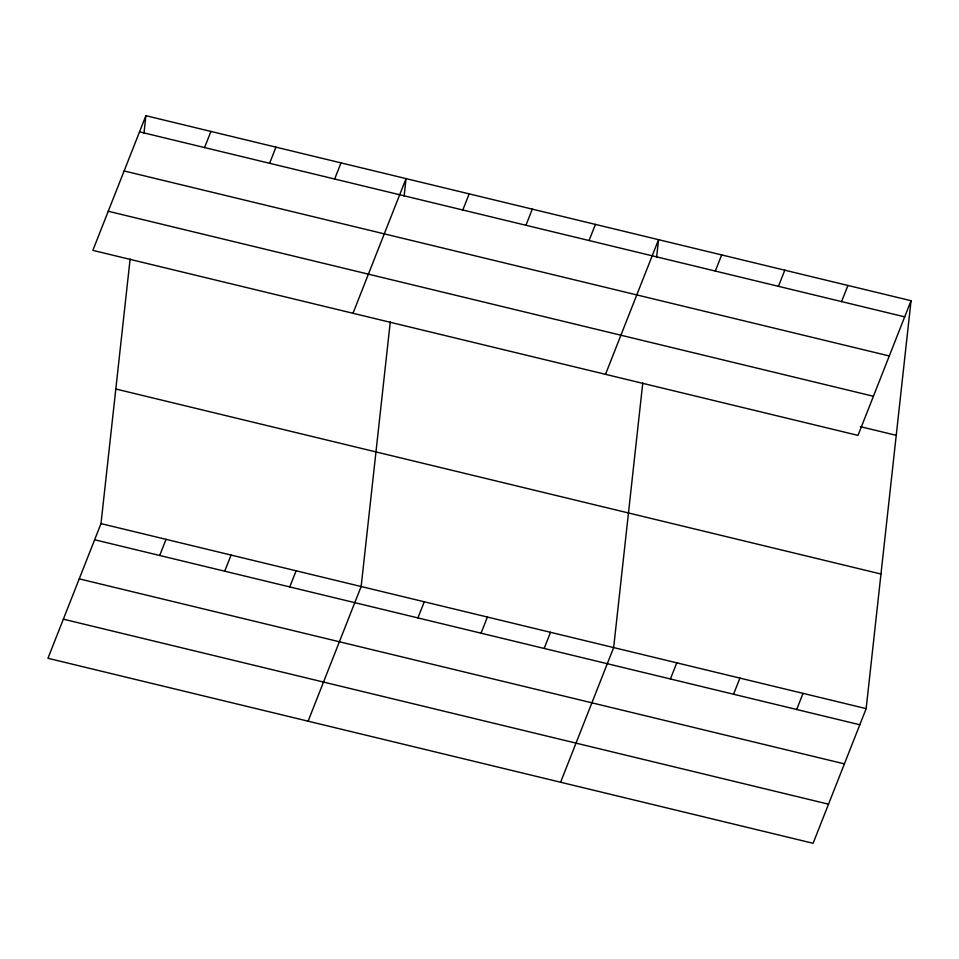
<?xml version="1.0" encoding="UTF-8"?>
<svg xmlns="http://www.w3.org/2000/svg" width="959" height="959" viewBox="0 0 959 959"><rect width="100%" height="100%" fill="white"/><g stroke="black" fill="none" stroke-linecap="round" stroke-linejoin="round"><path stroke-width="1.44" d="M911.05 300.718L858.005 435.386L92.843 250.371L145.888 115.703L911.05 300.718L866.157 708.629L813.112 843.297L47.95 658.282L100.995 523.614L130.124 258.978M143.982 133.073L145.888 115.703M390.277 321.888L361.147 586.524L308.103 721.18M404.135 195.984L406.041 178.614L352.996 313.269M642.782 382.941L613.652 647.577L560.607 782.244M656.639 257.036L658.545 239.666L605.501 374.334M204.579 147.566L210.932 131.431M269.611 163.282L275.964 147.159M159.685 555.477L166.039 539.342M334.655 179.009L341.008 162.886M224.718 571.192L231.071 555.069M289.762 586.92L296.115 570.797M462.813 210.009L469.167 193.874M525.94 225.269L532.293 209.134M417.92 617.92L424.274 601.784M589.066 240.529L595.419 224.406M481.046 633.18L487.4 617.045M544.173 648.44L550.526 632.317M715.318 271.061L721.671 254.926M778.444 286.321L784.798 270.198M670.425 678.972L676.778 662.837M841.57 301.594L847.924 285.458M733.551 694.232L739.904 678.109M796.677 709.504L803.031 693.369M139.535 131.839L904.697 316.854M124.131 170.954L889.293 355.969M108.247 211.256L873.409 396.271M860.367 426.659L896.233 435.326M115.811 389.006L880.973 574.021M100.995 523.614L866.157 708.629M94.641 539.749L859.803 724.764M79.237 578.864L844.399 763.879M63.354 619.166L828.516 804.181"/></g></svg>
